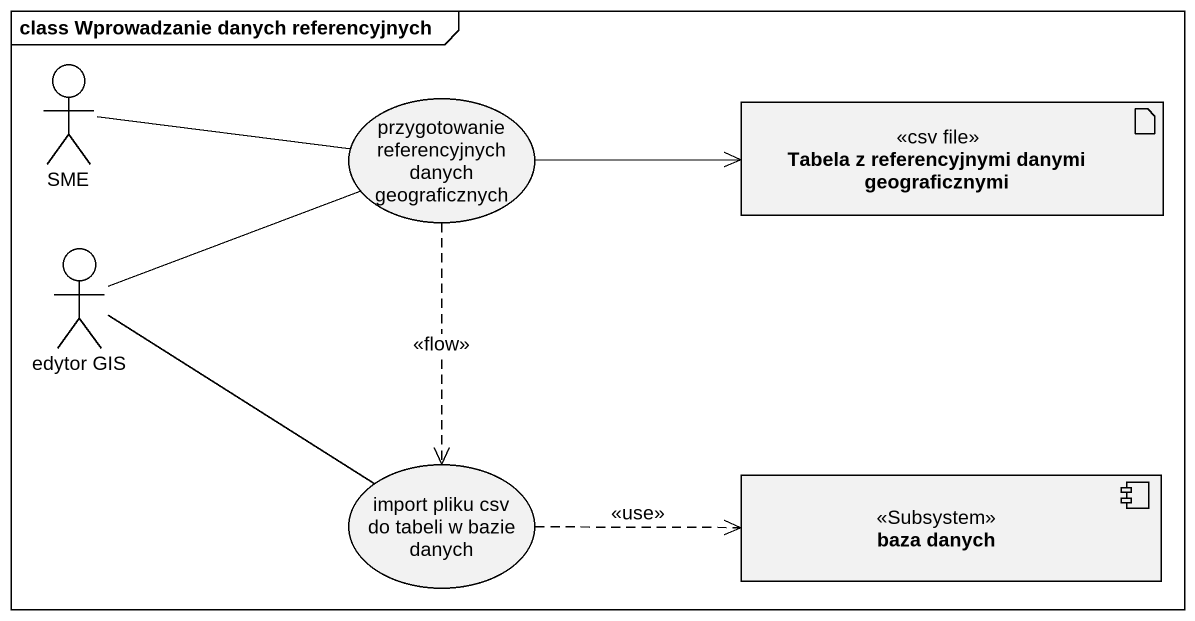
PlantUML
@startuml
mainframe class Wprowadzanie danych referencyjnych
actor SME
usecase "przygotowanie referencyjnych danych geograficznych" as przygotowanie
artifact "Tabela z referencyjnymi danymi geograficznymi" as Tabela_z_referencyjnymi <<csv file>>
actor "edytor GIS" as edytor_GIS
usecase "import pliku csv do tabeli w bazie danych" as import_pliku_csv_do_tabeli
component "baza danych" as baza_danych <<Subsystem>>
SME -right- przygotowanie
przygotowanie -right-> Tabela_z_referencyjnymi
przygotowanie ..> import_pliku_csv_do_tabeli : <<flow>>
edytor_GIS -right- przygotowanie
edytor_GIS -right- import_pliku_csv_do_tabeli
import_pliku_csv_do_tabeli .right.> baza_danych : <<use>>
@enduml
